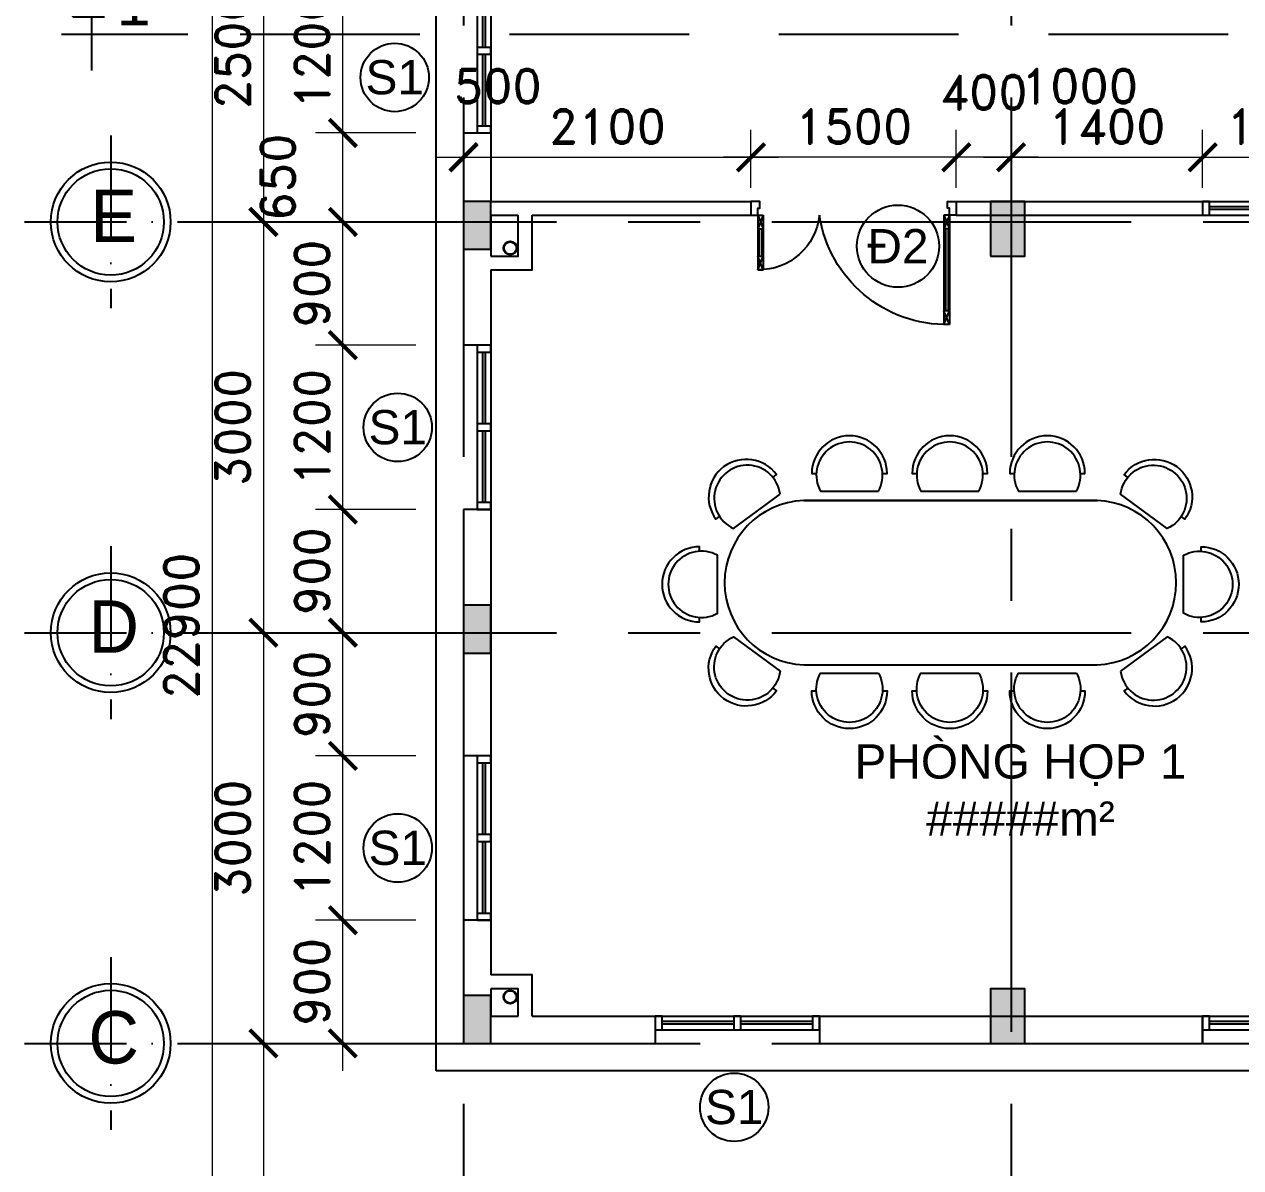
# Model space of a CAD drawing. Header units: inches. Extents: x 452443 to 881249, y 975131 to 1198310.
# Drawn here: x 623730 to 632618, y 1082529 to 1090880 of the extents above; entities that cross this region are included whole.
import ezdxf
from ezdxf.enums import TextEntityAlignment as Align

# ---------------------------------------------------------------- set-up
doc = ezdxf.new("R2010")
doc.units = ezdxf.units.IN
doc.header["$LTSCALE"] = 3.5
doc.header["$MEASUREMENT"] = 0
for name, pattern in [('ACAD_ISO10W100', [18, 12, -3, 0, -3]), ('CENTER', [2, 1.25, -0.25, 0.25, -0.25]), ('HIDDEN', [0.375, 0.25, -0.125])]:
    doc.linetypes.add(name, pattern=pattern)
for name, color, linetype in [('cot', 1, 'Continuous'), ('CUA', 4, 'Continuous'), ('DOOR-84', 84, 'Continuous'), ('hatch', 4, 'Continuous'), ('hatch vl', 4, 'Continuous'), ('HATCH47', 47, 'Continuous'), ('Netcat', 5, 'Continuous'), ('Netthay_126', 126, 'Continuous'), ('NOI THAT', 42, 'Continuous'), ('phong', 2, 'Continuous'), ('text', 3, 'Continuous'), ('TEXT2', 7, 'Continuous'), ('thuocdo', 3, 'Continuous'), ('Truc', 252, 'Continuous'), ('VISIONABLE-LINE126', 126, 'Continuous')]:
    doc.layers.add(name, color=color, linetype=linetype)
doc.styles.add('chu 1', font='VHELVEN0.TTF')
doc.styles.add('romand', font='romand.shx')
doc.styles.add('STYLE5', font='VAVON_.TTF')
doc.styles.add('VNI-HELVE', font='VHELVEN0.TTF')
doc.dimstyles.new('TL100', dxfattribs={"dimscale": 100, "dimtxt": 2.5, "dimasz": 2, "dimexe": 2, "dimexo": 1, "dimgap": 1, "dimtad": 1, "dimdec": 0, "dimzin": 0, "dimdsep": 46, "dimtxsty": 'romand', "dimblk": 'ARCHTICK', "dimcen": 2, "dimdle": 2, "dimclrd": 256, "dimclre": 256, "dimclrt": 7, "dimadec": 0, "dimazin": 0, "dimtfac": 0.004, "dimtdec": 0, "dimtmove": 2, "dimatfit": 3, "dimfxl": 1, "dimtolj": 1, "dimtzin": 0, "dimlwd": 20, "dimlwe": 20, "dimarcsym": 1})

# ---------------------------------------------------------------- blocks, each defined once
blk = doc.blocks.new('CS-1200')
for p, q in [((0, 100), (1200, 100)), ((0, 0), (1200, 0)), ((575, 60), (50, 60)), ((575, 40), (50, 40)), ((1150, 60), (625, 60)), ((1150, 40), (625, 40))]:
    blk.add_line(p, q)
at = {"ltscale": 5}
for points in [[(0, 0), (50, 0), (50, 100), (0, 100)], [(575, 0), (625, 0), (625, 100), (575, 100)], [(1150, 0), (1200, 0), (1200, 100), (1150, 100)]]:
    blk.add_lwpolyline(points, close=True, dxfattribs=at)
blk = doc.blocks.new('ban12c el1200x3300')
for points in [[(-491.9, 1864), (-458.5, 1864, 1), (-1008.5, 1864), (-975.2, 1864)], [(241.7, 1864), (275, 1864, 1), (-275, 1864), (-241.7, 1864)], [(954.4, 1864), (987.7, 1864, 1), (437.7, 1864), (471, 1864)], [(-1292.6, 1835.1), (-1265.8, 1854.8, 1), (-1708.7, 1528.7), (-1681.8, 1548.4)], [(1300.7, 1835.1), (1273.9, 1854.8, -1), (1716.7, 1528.7), (1689.9, 1548.4)], [(-1067.5, 1665.8, 0.964167), (-1067.5, 465.8), (1075.5, 465.8, 0.964167), (1075.5, 1665.8), (-1067.5, 1665.8), (1075.5, 1665.8)], [(-1827.8, 1295.5), (-1827.8, 1328.8, 1), (-1827.8, 778.8), (-1827.8, 812.1)], [(1835.8, 1295.5), (1835.8, 1328.8, -1), (1835.8, 778.8), (1835.8, 812.1)], [(-1292.6, 296.5), (-1265.8, 276.8, -1), (-1708.7, 602.9), (-1681.8, 583.2)], [(1300.7, 296.5), (1273.9, 276.8, 1), (1716.7, 602.9), (1689.9, 583.2)], [(-491.9, 275), (-458.5, 275, -1), (-1008.5, 275), (-975.2, 275)], [(241.7, 275), (275, 275, -1), (-275, 275), (-241.7, 275)], [(954.4, 275), (987.7, 275, -1), (437.7, 275), (471, 275)]]:
    blk.add_lwpolyline(points, format="xyb")
for points in [[(-521.8, 1734.4, 1.696071), (-945.3, 1734.4)], [(211.8, 1734.4, 1.696071), (-211.8, 1734.4)], [(924.5, 1734.4, 1.696071), (500.9, 1734.4)], [(-1239.9, 1713, 1.696071), (-1580.9, 1461.8)], [(1247.9, 1713, -1.696071), (1588.9, 1461.8)], [(-1698.2, 1265.6, 1.696071), (-1698.2, 842)], [(1706.3, 1265.6, -1.696071), (1706.3, 842)], [(-1239.9, 418.6, -1.696071), (-1580.9, 669.8)], [(1247.9, 418.6, 1.696071), (1588.9, 669.8)], [(-521.8, 404.6, -1.696071), (-945.3, 404.6)], [(211.8, 404.6, -1.696071), (-211.8, 404.6)], [(924.5, 404.6, -1.696071), (500.9, 404.6)]]:
    blk.add_lwpolyline(points, format="xyb", close=True)
blk = doc.blocks.new('CUAD1500')
for p, q in [((1410, 100), (1410, 900)), ((1450, 900), (1410, 900)), ((1450, 900), (1410, 800)), ((1410, 900), (1450, 800)), ((1450, 100), (1450, 900)), ((1450, 800), (1410, 800)), ((1420, 200), (1420, 800)), ((1440, 200), (1440, 800)), ((50, 500), (90, 400)), ((90, 500), (50, 400)), ((50, 100), (50, 500)), ((50, 500), (90, 500)), ((90, 100), (90, 500)), ((50, 400), (90, 400)), ((60, 200), (60, 400)), ((80, 200), (80, 400)), ((50, 200), (90, 200)), ((50, 100), (90, 200)), ((90, 100), (50, 200)), ((1450, 200), (1410, 200)), ((1450, 100), (1410, 200)), ((1410, 100), (1450, 200)), ((50, 100), (90, 100)), ((1450, 100), (1410, 100))]:
    blk.add_line(p, q)
for points in [[(0, 100), (50, 100), (50, 50), (65, 50), (65, 0), (0, 0)], [(1500, 100), (1450, 100), (1450, 50), (1435, 50), (1435, 0), (1500, 0)]]:
    blk.add_lwpolyline(points, close=True)
at = {"layer": 'hatch'}
for centre, radius, start, end in [((1429.6, -39.8), 940, 88.75532, 171.4465), ((57, 54.7), 445.3, 5.83694, 90.89598)]:
    blk.add_arc(centre, radius, start, end, dxfattribs=at)
blk = doc.blocks.new('truc tron')
at = {"layer": 'DOOR-84', "linetype": 'ACAD_ISO10W100', "ltscale": 20}
for p, q in [((0, -710), (0, 710)), ((710, 0), (-710, 0))]:
    blk.add_line(p, q, dxfattribs=at)
at = {"layer": 'DOOR-84', "linetype": 'Continuous'}
blk.add_circle((0, 0), 492, dxfattribs=at)
at = {"layer": 'NOI THAT', "linetype": 'Continuous'}
blk.add_circle((0, 0), 437, dxfattribs=at)
blk = doc.blocks.new('dc')
at = {"layer": 'Netcat'}
blk.add_hatch(color=256, dxfattribs=at).paths.add_polyline_path([(828, 672), (828, 147), (989, 147)])
for p, q in [((828, 672), (828, -310)), ((989, 147), (828, 672)), ((717, 147), (989, 147)), ((0, 0), (1087, 0))]:
    blk.add_line(p, q, dxfattribs=at)
at = {"style": 'VNI-HELVE', "flags": 4}
blk.add_attdef('E', text='', height=375, dxfattribs=at).set_placement((482, 272), align=Align.MIDDLE_CENTER)
blk = doc.blocks.new('_ArchTick')
at = {"color": 0, "linetype": 'ByBlock', "const_width": 0.15}
blk.add_lwpolyline([(-0.5, -0.5), (0.5, 0.5)], dxfattribs=at)
blk = doc.blocks.new('*D1862')
at = {"layer": 'DEFPOINTS', "color": 0}
for p in [(625782.7, 1091936.5), (625477.3, 1089436.5), (625782.7, 1089436.5)]:
    blk.add_point(p, dxfattribs=at)
at = {"layer": 'thuocdo', "lineweight": 20}
for p, q in [((625477.3, 1092136.5), (625477.3, 1089236.5)), ((625682.7, 1091936.5), (625277.3, 1091936.5)), ((625682.7, 1089436.5), (625277.3, 1089436.5))]:
    blk.add_line(p, q, dxfattribs=at)
at = {"layer": 'thuocdo', "lineweight": 20, "xscale": 200, "yscale": 200, "zscale": 200}
for p, rotation in [((625477.3, 1091936.5), 90), ((625477.3, 1089436.5), 270)]:
    blk.add_blockref('_ArchTick', p, dxfattribs=dict(at, rotation=rotation))
at = {"layer": 'thuocdo', "color": 7, "insert": (625252.3, 1090686.5), "char_height": 250, "attachment_point": 5, "rotation": 90, "style": 'romand'}
blk.add_mtext('\\A1;2500', dxfattribs=at)
blk = doc.blocks.new('*D1863')
at = {"layer": 'DEFPOINTS', "color": 0}
for p in [(626691.3, 1089436.5), (625477.3, 1086436.5), (626691.3, 1086436.5)]:
    blk.add_point(p, dxfattribs=at)
at = {"layer": 'thuocdo', "lineweight": 20}
for p, q in [((625477.3, 1089636.5), (625477.3, 1086236.5)), ((626591.3, 1089436.5), (625277.3, 1089436.5)), ((626591.3, 1086436.5), (625277.3, 1086436.5))]:
    blk.add_line(p, q, dxfattribs=at)
at = {"layer": 'thuocdo', "lineweight": 20, "xscale": 200, "yscale": 200, "zscale": 200}
for p, rotation in [((625477.3, 1089436.5), 90), ((625477.3, 1086436.5), 270)]:
    blk.add_blockref('_ArchTick', p, dxfattribs=dict(at, rotation=rotation))
at = {"layer": 'thuocdo', "color": 7, "insert": (625252.3, 1087936.5), "char_height": 250, "attachment_point": 5, "rotation": 90, "style": 'romand'}
blk.add_mtext('\\A1;3000', dxfattribs=at)
blk = doc.blocks.new('*D1864')
at = {"layer": 'DEFPOINTS', "color": 0}
for p in [(626691.3, 1086436.5), (625477.3, 1083436.5), (626691.3, 1083436.5)]:
    blk.add_point(p, dxfattribs=at)
at = {"layer": 'thuocdo', "lineweight": 20}
for p, q in [((625477.3, 1086636.5), (625477.3, 1083236.5)), ((626591.3, 1086436.5), (625277.3, 1086436.5)), ((626591.3, 1083436.5), (625277.3, 1083436.5))]:
    blk.add_line(p, q, dxfattribs=at)
at = {"layer": 'thuocdo', "lineweight": 20, "xscale": 200, "yscale": 200, "zscale": 200}
for p, rotation in [((625477.3, 1086436.5), 90), ((625477.3, 1083436.5), 270)]:
    blk.add_blockref('_ArchTick', p, dxfattribs=dict(at, rotation=rotation))
at = {"layer": 'thuocdo', "color": 7, "insert": (625252.3, 1084936.5), "char_height": 250, "attachment_point": 5, "rotation": 90, "style": 'romand'}
blk.add_mtext('\\A1;3000', dxfattribs=at)
blk = doc.blocks.new('*D1865')
at = {"layer": 'DEFPOINTS', "color": 0}
for p in [(626691.3, 1083436.5), (625477.3, 1080436.5), (626691.3, 1080436.5)]:
    blk.add_point(p, dxfattribs=at)
at = {"layer": 'thuocdo', "lineweight": 20}
for p, q in [((625477.3, 1083636.5), (625477.3, 1080236.5)), ((626591.3, 1083436.5), (625277.3, 1083436.5)), ((626591.3, 1080436.5), (625277.3, 1080436.5))]:
    blk.add_line(p, q, dxfattribs=at)
at = {"layer": 'thuocdo', "lineweight": 20, "xscale": 200, "yscale": 200, "zscale": 200}
for p, rotation in [((625477.3, 1083436.5), 90), ((625477.3, 1080436.5), 270)]:
    blk.add_blockref('_ArchTick', p, dxfattribs=dict(at, rotation=rotation))
at = {"layer": 'thuocdo', "color": 7, "insert": (625252.3, 1081936.5), "char_height": 250, "attachment_point": 5, "rotation": 90, "style": 'romand'}
blk.add_mtext('\\A1;3000', dxfattribs=at)
blk = doc.blocks.new('*D1867')
at = {"layer": 'DEFPOINTS', "color": 0}
for p in [(626899.5, 1097936.5), (625102.6, 1075036.5), (626177.3, 1075036.5)]:
    blk.add_point(p, dxfattribs=at)
at = {"layer": 'thuocdo', "lineweight": 20}
for p, q in [((625102.6, 1098136.5), (625102.6, 1074836.5)), ((626799.5, 1097936.5), (624902.6, 1097936.5)), ((626077.3, 1075036.5), (624902.6, 1075036.5))]:
    blk.add_line(p, q, dxfattribs=at)
at = {"layer": 'thuocdo', "lineweight": 20, "xscale": 200, "yscale": 200, "zscale": 200}
for p, rotation in [((625102.6, 1097936.5), 90), ((625102.6, 1075036.5), 270)]:
    blk.add_blockref('_ArchTick', p, dxfattribs=dict(at, rotation=rotation))
at = {"layer": 'thuocdo', "color": 7, "insert": (624877.6, 1086486.5), "char_height": 250, "attachment_point": 5, "rotation": 90, "style": 'romand'}
blk.add_mtext('\\A1;22900', dxfattribs=at)
blk = doc.blocks.new('*D1999')
at = {"layer": 'DEFPOINTS', "color": 0}
for p in [(626057.6, 1084336.5), (626691.3, 1084336.5), (626691.3, 1083436.5)]:
    blk.add_point(p, dxfattribs=at)
at = {"layer": 'thuocdo', "lineweight": 20}
for p, q in [((626057.6, 1083236.5), (626057.6, 1084536.5)), ((626591.3, 1084336.5), (625857.6, 1084336.5)), ((626591.3, 1083436.5), (625857.6, 1083436.5))]:
    blk.add_line(p, q, dxfattribs=at)
at = {"layer": 'thuocdo', "lineweight": 20, "xscale": 200, "yscale": 200, "zscale": 200}
for p, rotation in [((626057.6, 1084336.5), 90), ((626057.6, 1083436.5), 270)]:
    blk.add_blockref('_ArchTick', p, dxfattribs=dict(at, rotation=rotation))
at = {"layer": 'thuocdo', "color": 7, "insert": (625832.6, 1083886.5), "char_height": 250, "attachment_point": 5, "rotation": 90, "style": 'romand'}
blk.add_mtext('\\A1;900', dxfattribs=at)
blk = doc.blocks.new('*D2000')
at = {"layer": 'DEFPOINTS', "color": 0}
for p in [(626057.6, 1085536.5), (626691.3, 1085536.5), (626691.3, 1084336.5)]:
    blk.add_point(p, dxfattribs=at)
at = {"layer": 'thuocdo', "lineweight": 20}
for p, q in [((626057.6, 1084136.5), (626057.6, 1085736.5)), ((626591.3, 1085536.5), (625857.6, 1085536.5)), ((626591.3, 1084336.5), (625857.6, 1084336.5))]:
    blk.add_line(p, q, dxfattribs=at)
at = {"layer": 'thuocdo', "lineweight": 20, "xscale": 200, "yscale": 200, "zscale": 200}
for p, rotation in [((626057.6, 1085536.5), 90), ((626057.6, 1084336.5), 270)]:
    blk.add_blockref('_ArchTick', p, dxfattribs=dict(at, rotation=rotation))
at = {"layer": 'thuocdo', "color": 7, "insert": (625832.6, 1084936.5), "char_height": 250, "attachment_point": 5, "rotation": 90, "style": 'romand'}
blk.add_mtext('\\A1;1200', dxfattribs=at)
blk = doc.blocks.new('*D2001')
at = {"layer": 'DEFPOINTS', "color": 0}
for p in [(626057.6, 1086436.5), (626691.3, 1086436.5), (626691.3, 1085536.5)]:
    blk.add_point(p, dxfattribs=at)
at = {"layer": 'thuocdo', "lineweight": 20}
for p, q in [((626057.6, 1085336.5), (626057.6, 1086636.5)), ((626591.3, 1086436.5), (625857.6, 1086436.5)), ((626591.3, 1085536.5), (625857.6, 1085536.5))]:
    blk.add_line(p, q, dxfattribs=at)
at = {"layer": 'thuocdo', "lineweight": 20, "xscale": 200, "yscale": 200, "zscale": 200}
for p, rotation in [((626057.6, 1086436.5), 90), ((626057.6, 1085536.5), 270)]:
    blk.add_blockref('_ArchTick', p, dxfattribs=dict(at, rotation=rotation))
at = {"layer": 'thuocdo', "color": 7, "insert": (625832.6, 1085986.5), "char_height": 250, "attachment_point": 5, "rotation": 90, "style": 'romand'}
blk.add_mtext('\\A1;900', dxfattribs=at)
blk = doc.blocks.new('*D2002')
at = {"layer": 'DEFPOINTS', "color": 0}
for p in [(626057.6, 1087336.5), (626691.3, 1087336.5), (626691.3, 1086436.5)]:
    blk.add_point(p, dxfattribs=at)
at = {"layer": 'thuocdo', "lineweight": 20}
for p, q in [((626057.6, 1086236.5), (626057.6, 1087536.5)), ((626591.3, 1087336.5), (625857.6, 1087336.5)), ((626591.3, 1086436.5), (625857.6, 1086436.5))]:
    blk.add_line(p, q, dxfattribs=at)
at = {"layer": 'thuocdo', "lineweight": 20, "xscale": 200, "yscale": 200, "zscale": 200}
for p, rotation in [((626057.6, 1087336.5), 90), ((626057.6, 1086436.5), 270)]:
    blk.add_blockref('_ArchTick', p, dxfattribs=dict(at, rotation=rotation))
at = {"layer": 'thuocdo', "color": 7, "insert": (625832.6, 1086886.5), "char_height": 250, "attachment_point": 5, "rotation": 90, "style": 'romand'}
blk.add_mtext('\\A1;900', dxfattribs=at)
blk = doc.blocks.new('*D2003')
at = {"layer": 'DEFPOINTS', "color": 0}
for p in [(626057.6, 1088536.5), (626691.3, 1088536.5), (626691.3, 1087336.5)]:
    blk.add_point(p, dxfattribs=at)
at = {"layer": 'thuocdo', "lineweight": 20}
for p, q in [((626057.6, 1087136.5), (626057.6, 1088736.5)), ((626591.3, 1088536.5), (625857.6, 1088536.5)), ((626591.3, 1087336.5), (625857.6, 1087336.5))]:
    blk.add_line(p, q, dxfattribs=at)
at = {"layer": 'thuocdo', "lineweight": 20, "xscale": 200, "yscale": 200, "zscale": 200}
for p, rotation in [((626057.6, 1088536.5), 90), ((626057.6, 1087336.5), 270)]:
    blk.add_blockref('_ArchTick', p, dxfattribs=dict(at, rotation=rotation))
at = {"layer": 'thuocdo', "color": 7, "insert": (625832.6, 1087936.5), "char_height": 250, "attachment_point": 5, "rotation": 90, "style": 'romand'}
blk.add_mtext('\\A1;1200', dxfattribs=at)
blk = doc.blocks.new('*D2004')
at = {"layer": 'DEFPOINTS', "color": 0}
for p in [(626057.6, 1089436.5), (626691.3, 1089436.5), (626691.3, 1088536.5)]:
    blk.add_point(p, dxfattribs=at)
at = {"layer": 'thuocdo', "lineweight": 20}
for p, q in [((626057.6, 1088336.5), (626057.6, 1089636.5)), ((626591.3, 1089436.5), (625857.6, 1089436.5)), ((626591.3, 1088536.5), (625857.6, 1088536.5))]:
    blk.add_line(p, q, dxfattribs=at)
at = {"layer": 'thuocdo', "lineweight": 20, "xscale": 200, "yscale": 200, "zscale": 200}
for p, rotation in [((626057.6, 1089436.5), 90), ((626057.6, 1088536.5), 270)]:
    blk.add_blockref('_ArchTick', p, dxfattribs=dict(at, rotation=rotation))
at = {"layer": 'thuocdo', "color": 7, "insert": (625832.6, 1088986.5), "char_height": 250, "attachment_point": 5, "rotation": 90, "style": 'romand'}
blk.add_mtext('\\A1;900', dxfattribs=at)
blk = doc.blocks.new('*D2005')
at = {"layer": 'DEFPOINTS', "color": 0}
for p in [(626057.6, 1090086.5), (626691.3, 1090086.5), (626691.3, 1089436.5)]:
    blk.add_point(p, dxfattribs=at)
at = {"layer": 'thuocdo', "lineweight": 20}
for p, q in [((626057.6, 1089236.5), (626057.6, 1090286.5)), ((626591.3, 1090086.5), (625857.6, 1090086.5)), ((626591.3, 1089436.5), (625857.6, 1089436.5))]:
    blk.add_line(p, q, dxfattribs=at)
at = {"layer": 'thuocdo', "lineweight": 20, "xscale": 200, "yscale": 200, "zscale": 200}
for p, rotation in [((626057.6, 1090086.5), 90), ((626057.6, 1089436.5), 270)]:
    blk.add_blockref('_ArchTick', p, dxfattribs=dict(at, rotation=rotation))
at = {"layer": 'thuocdo', "color": 7, "insert": (625582.6, 1089761.5), "char_height": 250, "attachment_point": 5, "rotation": 90, "style": 'romand'}
blk.add_mtext('\\A1;650', dxfattribs=at)
blk = doc.blocks.new('*D2006')
at = {"layer": 'DEFPOINTS', "color": 0}
for p in [(626057.6, 1091286.5), (626691.3, 1091286.5), (626691.3, 1090086.5)]:
    blk.add_point(p, dxfattribs=at)
at = {"layer": 'thuocdo', "lineweight": 20}
for p, q in [((626057.6, 1089886.5), (626057.6, 1091486.5)), ((626591.3, 1091286.5), (625857.6, 1091286.5)), ((626591.3, 1090086.5), (625857.6, 1090086.5))]:
    blk.add_line(p, q, dxfattribs=at)
at = {"layer": 'thuocdo', "lineweight": 20, "xscale": 200, "yscale": 200, "zscale": 200}
for p, rotation in [((626057.6, 1091286.5), 90), ((626057.6, 1090086.5), 270)]:
    blk.add_blockref('_ArchTick', p, dxfattribs=dict(at, rotation=rotation))
at = {"layer": 'thuocdo', "color": 7, "insert": (625832.6, 1090686.5), "char_height": 250, "attachment_point": 5, "rotation": 90, "style": 'romand'}
blk.add_mtext('\\A1;1200', dxfattribs=at)
blk = doc.blocks.new('*D2159')
at = {"layer": 'DEFPOINTS', "color": 0}
for p in [(632339.8, 1089908.6), (630939.8, 1089702.7), (632339.8, 1089586.5)]:
    blk.add_point(p, dxfattribs=at)
at = {"layer": 'thuocdo', "lineweight": 20}
for p, q in [((630939.8, 1089802.7), (630939.8, 1090108.6)), ((632339.8, 1089686.5), (632339.8, 1090108.6)), ((630739.8, 1089908.6), (632539.8, 1089908.6))]:
    blk.add_line(p, q, dxfattribs=at)
at = {"layer": 'thuocdo', "lineweight": 20, "xscale": 200, "yscale": 200, "zscale": 200, "rotation": 180}
blk.add_blockref('_ArchTick', (630939.8, 1089908.6), dxfattribs=at)
at = {"layer": 'thuocdo', "lineweight": 20, "xscale": 200, "yscale": 200, "zscale": 200}
blk.add_blockref('_ArchTick', (632339.8, 1089908.6), dxfattribs=at)
at = {"layer": 'thuocdo', "color": 7, "insert": (631639.8, 1090133.6), "char_height": 250, "attachment_point": 5, "style": 'romand'}
blk.add_mtext('\\A1;1400', dxfattribs=at)
blk = doc.blocks.new('*D2160')
at = {"layer": 'DEFPOINTS', "color": 0}
for p in [(633539.8, 1089908.6), (632339.8, 1089586.5), (633539.8, 1089586.5)]:
    blk.add_point(p, dxfattribs=at)
at = {"layer": 'thuocdo', "lineweight": 20}
for p, q in [((632339.8, 1089686.5), (632339.8, 1090108.6)), ((633539.8, 1089686.5), (633539.8, 1090108.6)), ((632139.8, 1089908.6), (633739.8, 1089908.6))]:
    blk.add_line(p, q, dxfattribs=at)
at = {"layer": 'thuocdo', "lineweight": 20, "xscale": 200, "yscale": 200, "zscale": 200, "rotation": 180}
blk.add_blockref('_ArchTick', (632339.8, 1089908.6), dxfattribs=at)
at = {"layer": 'thuocdo', "lineweight": 20, "xscale": 200, "yscale": 200, "zscale": 200}
blk.add_blockref('_ArchTick', (633539.8, 1089908.6), dxfattribs=at)
at = {"layer": 'thuocdo', "color": 7, "insert": (632939.8, 1090133.6), "char_height": 250, "attachment_point": 5, "style": 'romand'}
blk.add_mtext('\\A1;1200', dxfattribs=at)
blk = doc.blocks.new('*D2207')
at = {"layer": 'DEFPOINTS', "color": 0}
for p in [(630539.8, 1089908.6), (630539.8, 1089586.5), (630939.8, 1089586.5)]:
    blk.add_point(p, dxfattribs=at)
at = {"layer": 'thuocdo', "lineweight": 20}
for p, q in [((630539.8, 1089686.5), (630539.8, 1090108.6)), ((630939.8, 1089686.5), (630939.8, 1090108.6)), ((631139.8, 1089908.6), (630339.8, 1089908.6))]:
    blk.add_line(p, q, dxfattribs=at)
at = {"layer": 'thuocdo', "lineweight": 20, "xscale": 200, "yscale": 200, "zscale": 200, "rotation": 180}
blk.add_blockref('_ArchTick', (630539.8, 1089908.6), dxfattribs=at)
at = {"layer": 'thuocdo', "lineweight": 20, "xscale": 200, "yscale": 200, "zscale": 200}
blk.add_blockref('_ArchTick', (630939.8, 1089908.6), dxfattribs=at)
at = {"layer": 'thuocdo', "color": 7, "insert": (630739.8, 1090383.6), "char_height": 250, "attachment_point": 5, "style": 'romand'}
blk.add_mtext('\\A1;400', dxfattribs=at)
blk = doc.blocks.new('*D2208')
at = {"layer": 'DEFPOINTS', "color": 0}
for p in [(629039.8, 1089908.6), (629039.8, 1089586.5), (630539.8, 1089586.5)]:
    blk.add_point(p, dxfattribs=at)
at = {"layer": 'thuocdo', "lineweight": 20}
for p, q in [((629039.8, 1089686.5), (629039.8, 1090108.6)), ((630539.8, 1089686.5), (630539.8, 1090108.6)), ((630739.8, 1089908.6), (628839.8, 1089908.6))]:
    blk.add_line(p, q, dxfattribs=at)
at = {"layer": 'thuocdo', "lineweight": 20, "xscale": 200, "yscale": 200, "zscale": 200, "rotation": 180}
blk.add_blockref('_ArchTick', (629039.8, 1089908.6), dxfattribs=at)
at = {"layer": 'thuocdo', "lineweight": 20, "xscale": 200, "yscale": 200, "zscale": 200}
blk.add_blockref('_ArchTick', (630539.8, 1089908.6), dxfattribs=at)
at = {"layer": 'thuocdo', "color": 7, "insert": (629789.8, 1090133.6), "char_height": 250, "attachment_point": 5, "style": 'romand'}
blk.add_mtext('\\A1;1500', dxfattribs=at)
blk = doc.blocks.new('*D2390')
at = {"layer": 'DEFPOINTS', "color": 0}
for p in [(630939.8, 1091728.5), (631939.8, 1091786.5), (630939.8, 1091153.4)]:
    blk.add_point(p, dxfattribs=at)
at = {"layer": 'thuocdo', "linetype": 'Continuous', "lineweight": 20}
for p, q in [((630939.8, 1091628.5), (630939.8, 1090953.4)), ((631939.8, 1091686.5), (631939.8, 1090953.4)), ((632139.8, 1091153.4), (630739.8, 1091153.4))]:
    blk.add_line(p, q, dxfattribs=at)
at = {"layer": 'thuocdo', "lineweight": 20, "xscale": 200, "yscale": 200, "zscale": 200, "rotation": 180}
blk.add_blockref('_ArchTick', (630939.8, 1091153.4), dxfattribs=at)
at = {"layer": 'thuocdo', "lineweight": 20, "xscale": 200, "yscale": 200, "zscale": 200}
blk.add_blockref('_ArchTick', (631939.8, 1091153.4), dxfattribs=at)
at = {"layer": 'thuocdo', "color": 7, "insert": (631439.8, 1090428.4), "char_height": 250, "attachment_point": 5, "style": 'romand'}
blk.add_mtext('\\A1;1000', dxfattribs=at)
blk = doc.blocks.new('*D2393')
at = {"layer": 'DEFPOINTS', "color": 0}
for p in [(626939.8, 1091786.5), (627439.8, 1091786.5), (626939.8, 1091153.4)]:
    blk.add_point(p, dxfattribs=at)
at = {"layer": 'thuocdo', "linetype": 'Continuous', "lineweight": 20}
for p, q in [((626939.8, 1091686.5), (626939.8, 1090953.4)), ((627439.8, 1091686.5), (627439.8, 1090953.4)), ((627639.8, 1091153.4), (626739.8, 1091153.4))]:
    blk.add_line(p, q, dxfattribs=at)
at = {"layer": 'thuocdo', "lineweight": 20, "xscale": 200, "yscale": 200, "zscale": 200, "rotation": 180}
blk.add_blockref('_ArchTick', (626939.8, 1091153.4), dxfattribs=at)
at = {"layer": 'thuocdo', "lineweight": 20, "xscale": 200, "yscale": 200, "zscale": 200}
blk.add_blockref('_ArchTick', (627439.8, 1091153.4), dxfattribs=at)
at = {"layer": 'thuocdo', "color": 7, "insert": (627189.8, 1090428.4), "char_height": 250, "attachment_point": 5, "style": 'romand'}
blk.add_mtext('\\A1;500', dxfattribs=at)
blk = doc.blocks.new('*D2394')
at = {"layer": 'DEFPOINTS', "color": 0}
for p in [(629039.8, 1089908.6), (629039.8, 1089786.5), (626939.8, 1089729.6)]:
    blk.add_point(p, dxfattribs=at)
at = {"layer": 'thuocdo', "linetype": 'Continuous', "lineweight": 20}
for p, q in [((626939.8, 1089829.6), (626939.8, 1090108.6)), ((629039.8, 1089886.5), (629039.8, 1090108.6)), ((626739.8, 1089908.6), (629239.8, 1089908.6))]:
    blk.add_line(p, q, dxfattribs=at)
at = {"layer": 'thuocdo', "lineweight": 20, "xscale": 200, "yscale": 200, "zscale": 200, "rotation": 180}
blk.add_blockref('_ArchTick', (626939.8, 1089908.6), dxfattribs=at)
at = {"layer": 'thuocdo', "lineweight": 20, "xscale": 200, "yscale": 200, "zscale": 200}
blk.add_blockref('_ArchTick', (629039.8, 1089908.6), dxfattribs=at)
at = {"layer": 'thuocdo', "color": 7, "insert": (627989.8, 1090133.6), "char_height": 250, "attachment_point": 5, "style": 'romand'}
blk.add_mtext('\\A1;2100', dxfattribs=at)

msp = doc.modelspace()

# ---------------------------------------------------------------- hatches: boundary and pattern name
at = {"layer": 'cot'}
for points in [[(626939.8, 1089236.5), (627139.8, 1089236.5), (627139.8, 1089586.5), (626939.8, 1089586.5)], [(630789.8, 1089186.5), (631039.8, 1089186.5), (631039.8, 1089586.5), (630789.8, 1089586.5)], [(626939.8, 1086286.5), (627139.8, 1086286.5), (627139.8, 1086636.5), (626939.8, 1086636.5)], [(630789.8, 1083436.5), (631039.8, 1083436.5), (631039.8, 1083836.5), (630789.8, 1083836.5)], [(626939.8, 1083436.5), (627139.8, 1083436.5), (627139.8, 1083786.5), (626939.8, 1083786.5)]]:
    msp.add_hatch(color=256, dxfattribs=at).paths.add_polyline_path(points)

# ---------------------------------------------------------------- linework, layer by layer
for points in [[(626939.8, 1089236.5), (627139.8, 1089236.5), (627139.8, 1089586.5), (626939.8, 1089586.5)], [(630789.8, 1089186.5), (631039.8, 1089186.5), (631039.8, 1089586.5), (630789.8, 1089586.5)], [(626939.8, 1086286.5), (627139.8, 1086286.5), (627139.8, 1086636.5), (626939.8, 1086636.5)], [(630789.8, 1083436.5), (631039.8, 1083436.5), (631039.8, 1083836.5), (630789.8, 1083836.5)], [(626939.8, 1083436.5), (627139.8, 1083436.5), (627139.8, 1083786.5), (626939.8, 1083786.5)]]:
    msp.add_lwpolyline(points, close=True, dxfattribs=at)
at = {"layer": 'hatch vl'}
for centre, radius in [((626436.8, 1090491.8), 250), ((630113.8, 1089259.5), 300), ((626459, 1087935.7), 250), ((626459, 1084863.8), 250), ((628917.2, 1082970.3), 250)]:
    msp.add_circle(centre, radius, dxfattribs=at)
at = {"layer": 'HATCH47', "linetype": 'HIDDEN', "ltscale": 1500}
msp.add_lwpolyline([(658119.1, 1090806), (624924.8, 1090806)], dxfattribs=at)
at = {"layer": 'Netthay_126'}
for p, q in [((626739.8, 1083236.5), (626739.8, 1098136.5)), ((634689.8, 1083236.5), (626739.8, 1083236.5))]:
    msp.add_line(p, q, dxfattribs=at)
at = {"layer": 'phong'}
for p, q in [((630539.8, 1089586.5), (632339.8, 1089586.5)), ((630539.8, 1089486.5), (632339.8, 1089486.5))]:
    msp.add_line(p, q, dxfattribs=at)
for points in [[(626939.8, 1090086.5), (627139.8, 1090086.5)], [(626939.8, 1090086.5), (626939.8, 1088536.5)], [(627139.8, 1090086.5), (627139.8, 1089586.5)], [(627139.8, 1089586.5), (629039.8, 1089586.5)], [(629039.8, 1089586.5), (629039.8, 1089486.5)], [(630539.8, 1089586.5), (630539.8, 1089486.5)], [(632339.8, 1089586.5), (632339.8, 1089486.5)], [(627139.8, 1089486.5), (627339.8, 1089486.5)], [(627139.8, 1089486.5), (627139.8, 1089186.5)], [(627139.8, 1089186.5), (627339.8, 1089186.5), (627339.8, 1089486.5)], [(627139.8, 1089086.5), (627439.8, 1089086.5), (627439.8, 1089486.5)], [(627439.8, 1089486.5), (629039.8, 1089486.5)], [(627139.8, 1089086.5), (627139.8, 1088536.5)], [(627139.8, 1088536.5), (626939.8, 1088536.5)], [(626939.8, 1087336.5), (626939.8, 1085536.5)], [(627139.8, 1087336.5), (626939.8, 1087336.5)], [(627139.8, 1087336.5), (627139.8, 1085536.5)], [(627139.8, 1085536.5), (626939.8, 1085536.5)], [(626939.8, 1084336.5), (626939.8, 1083436.5), (628339.8, 1083436.5)], [(627139.8, 1084336.5), (626939.8, 1084336.5)], [(627139.8, 1084336.5), (627139.8, 1083936.5)], [(627439.8, 1083636.5), (627439.8, 1083936.5), (627139.8, 1083936.5)], [(627139.8, 1083836.5), (627139.8, 1083636.5)], [(627339.8, 1083636.5), (627339.8, 1083836.5), (627139.8, 1083836.5)], [(627139.8, 1083836.5), (627139.8, 1083636.5), (627339.8, 1083636.5)], [(627439.8, 1083636.5), (628339.8, 1083636.5)], [(628339.8, 1083636.5), (628339.8, 1083436.5)], [(629539.8, 1083636.5), (632339.8, 1083636.5)], [(629539.8, 1083636.5), (629539.8, 1083436.5)], [(632339.8, 1083436.5), (632339.8, 1083636.5)], [(632339.8, 1083536.5), (632339.8, 1083436.5)], [(629539.8, 1083436.5), (632339.8, 1083436.5)]]:
    msp.add_lwpolyline(points, dxfattribs=at)
at = {"layer": 'thuocdo'}
for centre, radius in [((627280.8, 1089246), 50), ((627280.8, 1089246), 45), ((627280.9, 1083775.8), 50), ((627280.9, 1083775.8), 45)]:
    msp.add_circle(centre, radius, dxfattribs=at)
at = {"layer": 'Truc', "linetype": 'CENTER', "ltscale": 600}
for points in [[(626939.8, 1098745.1), (626939.8, 1073652.5)], [(630939.8, 1098745.1), (630939.8, 1073652.5)], [(624992.9, 1089436.5), (657529.9, 1089436.5)], [(624992.9, 1086436.5), (657529.9, 1086436.5)], [(624992.9, 1083436.5), (657529.9, 1083436.5)]]:
    msp.add_lwpolyline(points, dxfattribs=at)

# ---------------------------------------------------------------- block references
msp.add_blockref('ban12c el1200x3300', (630492.5, 1085735.9))
at = {"layer": 'CUA', "rotation": 270}
for p in [(627039.8, 1091286.5), (627039.8, 1088536.5), (627039.8, 1085536.5)]:
    msp.add_blockref('CS-1200', p, dxfattribs=at)
at = {"layer": 'CUA'}
for p in [(632339.8, 1089486.5), (628339.8, 1083536.5), (632339.8, 1083536.5)]:
    msp.add_blockref('CS-1200', p, dxfattribs=at)
at = {"layer": 'DOOR-84', "xscale": -1, "rotation": 180}
msp.add_blockref('CUAD1500', (629039.8, 1089586.5), dxfattribs=at)
at = {"layer": 'phong'}
ref = msp.add_blockref('dc', (624924.8, 1090806), dxfattribs=dict(at, xscale=-0.8499999999767169, yscale=0.8499999999767169, zscale=0.8500000000058208))
ref.add_attrib('E', '1', dxfattribs={"layer": '0', "height": 318.8, "style": 'VNI-HELVE'}).set_placement((624528.7, 1091032.2), align=Align.MIDDLE_CENTER)
at = {"layer": 'VISIONABLE-LINE126', "linetype": 'Continuous', "xscale": 0.8886240000138059, "yscale": 0.8886240000138059, "zscale": 0.8886240000138059, "rotation": 180}
for p in [(624361.7, 1089436.5), (624361.7, 1086436.5), (624361.7, 1083436.5)]:
    msp.add_blockref('truc tron', p, dxfattribs=at)

# ---------------------------------------------------------------- texts
at = {"char_height": 250, "width": 407.041, "attachment_point": 5, "style": 'chu 1'}
for s, insert in [('S1', (626436.8, 1090491.8)), ('Ñ2', (630113.8, 1089259.5)), ('S1', (626459, 1087935.7)), ('S1', (626459, 1084863.8)), ('S1', (628917.2, 1082970.3))]:
    msp.add_mtext(s, dxfattribs=dict(at, insert=insert))
at = {"layer": 'text', "linetype": 'Continuous', "style": 'STYLE5'}
for s, p in [('E', (624383.4, 1089289.8)), ('D', (624383.4, 1086289.8)), ('C', (624383.4, 1083289.8))]:
    msp.add_text(s, height=382.5, dxfattribs=at).set_placement(p, align=Align.CENTER)
at = {"layer": 'TEXT2', "insert": (631008.7, 1085620.9), "char_height": 250, "attachment_point": 2, "style": 'VNI-HELVE'}
msp.add_mtext_dynamic_manual_height_columns('{\\C7;PHOØNG HOÏP 1\\P#####m²}', width=4203.104, gutter_width=1000, heights=[0], dxfattribs=at)

# ---------------------------------------------------------------- dimensions: what is measured, and where the dimension line sits
at = {"layer": 'thuocdo'}
for base, p1, p2, override, picture, middle in [((625102.6, 1075036.5), (626899.5, 1097936.5), (626177.3, 1075036.5), {"dimarcsym": 1}, '*D1867', (624877.6, 1086486.5)), ((625477.3, 1089436.5), (625782.7, 1091936.5), (625782.7, 1089436.5), {"dimarcsym": 1}, '*D1862', (625252.3, 1090686.5)), ((626057.6, 1091286.5), (626691.3, 1090086.5), (626691.3, 1091286.5), {"dimfxl": 10, "dimarcsym": 1}, '*D2006', (625832.6, 1090686.5)), ((626057.6, 1090086.5), (626691.3, 1089436.5), (626691.3, 1090086.5), {"dimfxl": 10, "dimarcsym": 1}, '*D2005', (625582.6, 1089761.5)), ((625477.3, 1086436.5), (626691.3, 1089436.5), (626691.3, 1086436.5), {"dimarcsym": 1}, '*D1863', (625252.3, 1087936.5)), ((626057.6, 1089436.5), (626691.3, 1088536.5), (626691.3, 1089436.5), {"dimfxl": 10, "dimarcsym": 1}, '*D2004', (625832.6, 1088986.5)), ((626057.6, 1088536.5), (626691.3, 1087336.5), (626691.3, 1088536.5), {"dimfxl": 10, "dimarcsym": 1}, '*D2003', (625832.6, 1087936.5)), ((626057.6, 1087336.5), (626691.3, 1086436.5), (626691.3, 1087336.5), {"dimfxl": 10, "dimarcsym": 1}, '*D2002', (625832.6, 1086886.5)), ((625477.3, 1083436.5), (626691.3, 1086436.5), (626691.3, 1083436.5), {"dimarcsym": 1}, '*D1864', (625252.3, 1084936.5)), ((626057.6, 1086436.5), (626691.3, 1085536.5), (626691.3, 1086436.5), {"dimfxl": 10, "dimarcsym": 1}, '*D2001', (625832.6, 1085986.5)), ((626057.6, 1085536.5), (626691.3, 1084336.5), (626691.3, 1085536.5), {"dimfxl": 10, "dimarcsym": 1}, '*D2000', (625832.6, 1084936.5)), ((626057.6, 1084336.5), (626691.3, 1083436.5), (626691.3, 1084336.5), {"dimfxl": 10, "dimarcsym": 1}, '*D1999', (625832.6, 1083886.5)), ((625477.3, 1080436.5), (626691.3, 1083436.5), (626691.3, 1080436.5), {"dimarcsym": 1}, '*D1865', (625252.3, 1081936.5))]:
    dim = msp.add_linear_dim(base=base, p1=p1, p2=p2, angle=90, dimstyle='TL100', override=override, dxfattribs=at)
    dim.commit()
    dim.dimension.update_dxf_attribs({"geometry": picture, "text_midpoint": middle})
for base, p1, p2, picture, middle in [((626939.8, 1091153.4), (627439.8, 1091786.5), (626939.8, 1091786.5), '*D2393', (627189.8, 1090428.4)), ((630939.8, 1091153.4), (631939.8, 1091786.5), (630939.8, 1091728.5), '*D2390', (631439.8, 1090428.4)), ((629039.8, 1089908.6), (626939.8, 1089729.6), (629039.8, 1089786.5), '*D2394', (627989.8, 1090133.6))]:
    dim = msp.add_linear_dim(base=base, p1=p1, p2=p2, dimstyle='TL100', dxfattribs=at)
    dim.commit()
    dim.dimension.update_dxf_attribs({"geometry": picture, "text_midpoint": middle})
for base, p1, p2, picture, middle in [((630539.8, 1089908.6), (630939.8, 1089586.5), (630539.8, 1089586.5), '*D2207', (630739.8, 1090383.6)), ((629039.8, 1089908.6), (630539.8, 1089586.5), (629039.8, 1089586.5), '*D2208', (629789.8, 1090133.6)), ((632339.8, 1089908.6), (630939.8, 1089702.7), (632339.8, 1089586.5), '*D2159', (631639.8, 1090133.6)), ((633539.8, 1089908.6), (632339.8, 1089586.5), (633539.8, 1089586.5), '*D2160', (632939.8, 1090133.6))]:
    dim = msp.add_linear_dim(base=base, p1=p1, p2=p2, dimstyle='TL100', override={"dimfxl": 10, "dimarcsym": 1}, dxfattribs=at)
    dim.commit()
    dim.dimension.update_dxf_attribs({"geometry": picture, "text_midpoint": middle})

doc.saveas('drawing.dxf')
